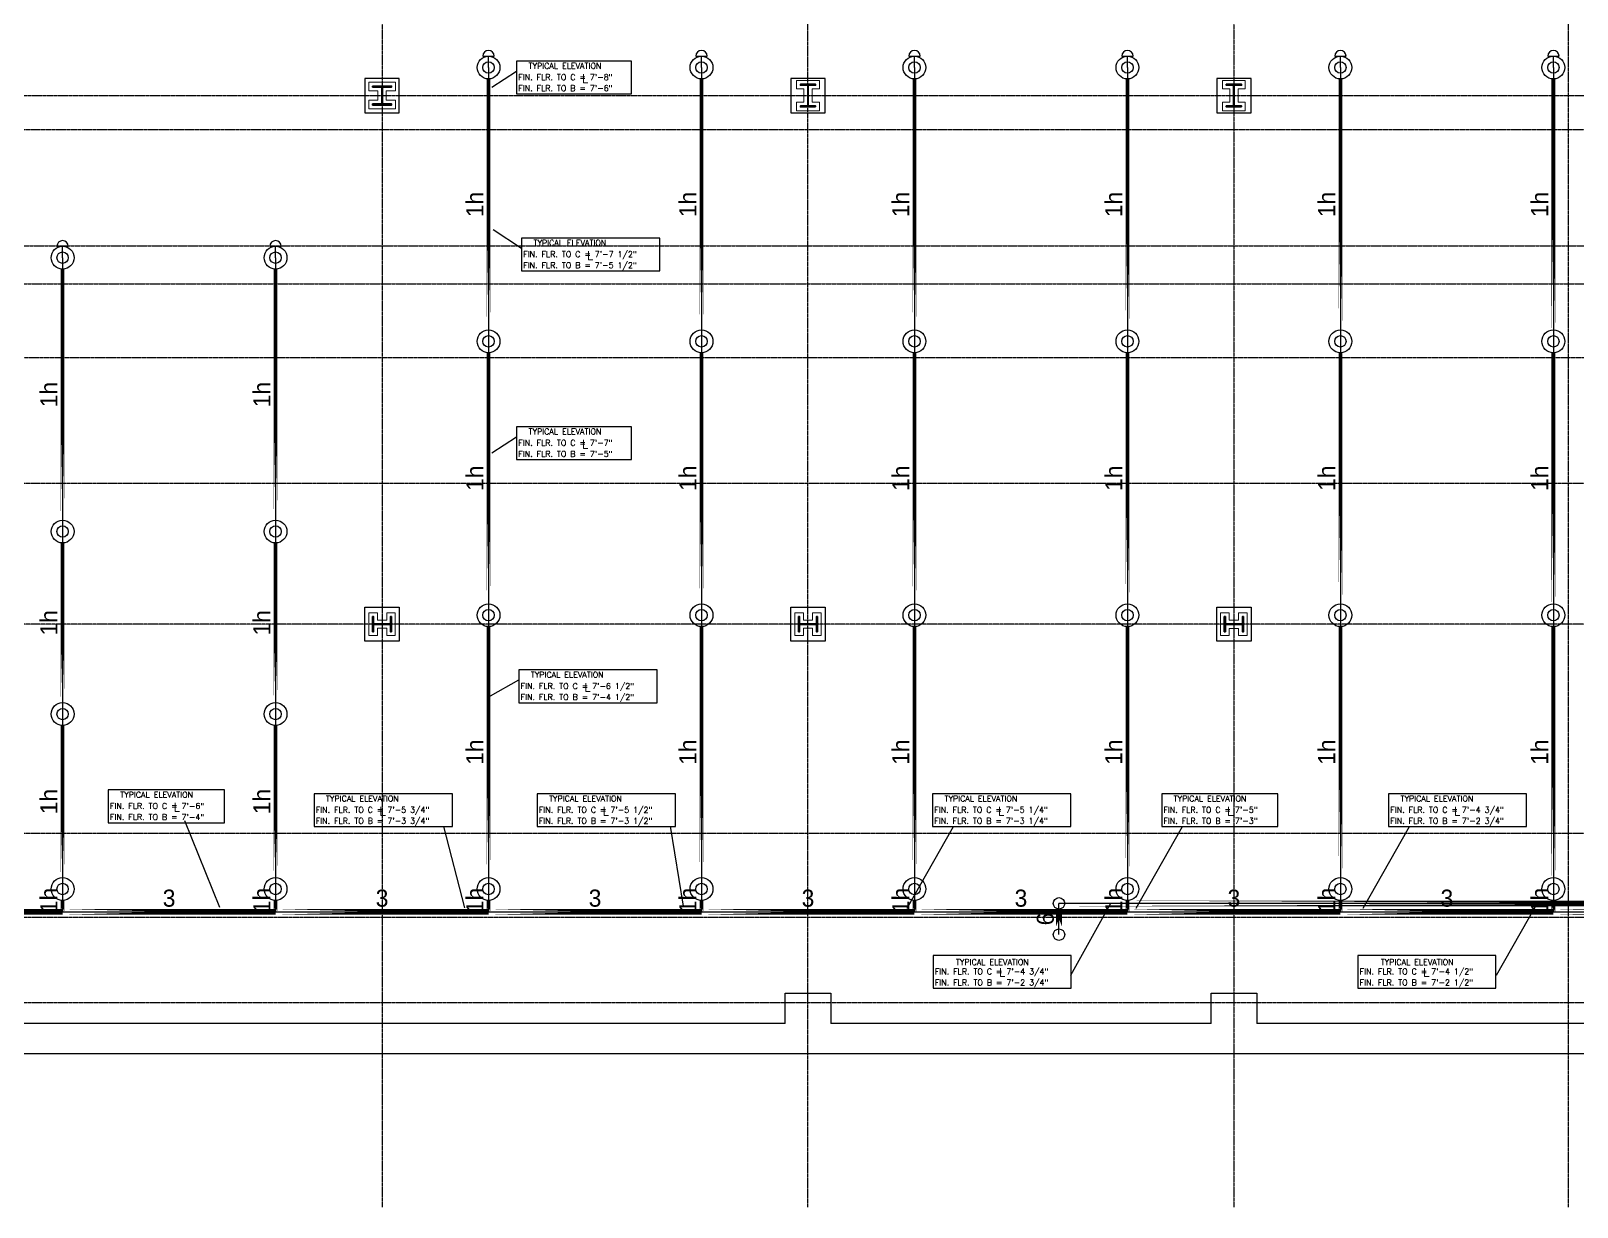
# Model space of a CAD drawing. Header units: inches. Extents: x 1442 to 5389, y 34 to 2400.
# Drawn here: x 3740 to 4553, y 491 to 1110 of the extents above; entities that cross this region are included whole.
import ezdxf
from ezdxf.enums import TextEntityAlignment as Align

# ---------------------------------------------------------------- set-up
doc = ezdxf.new("R2010")
doc.units = ezdxf.units.IN
doc.header["$MEASUREMENT"] = 0
doc.linetypes.add('CENTER2', pattern=[1.125, 0.75, -0.125, 0.125, -0.125])
for name, color, linetype, lineweight in [('A-Detl-Hatch', 1, 'Continuous', 18), ('A-Detl-Wide', 2, 'Continuous', 35), ('S-Detl-Hatch', 1, 'Continuous', 18)]:
    doc.layers.add(name, color=color, linetype=linetype, lineweight=lineweight)
for name, color, linetype in [('A-Grid(SmallScale)', 11, 'CENTER2'), ('conflict', 1, 'Continuous'), ('Coordination', 1, 'Continuous'), ('HEADUP', 1, 'Continuous'), ('PIPEBL', 1, 'Continuous'), ('pipemn', 1, 'Continuous'), ('PIPESPC', 1, 'Continuous'), ('S-Foundation', 7, 'Continuous'), ('S-Structural Concrete', 4, 'Continuous'), ('spk-cap', 1, 'Continuous'), ('spk-piperise', 1, 'Continuous'), ('TIDYPIPE', 1, 'Continuous')]:
    doc.layers.add(name, color=color, linetype=linetype)
doc.styles.add('PIPE', font='PIPE.SHX')
doc.styles.add('ROMAND', font='romand', dxfattribs={"width": 0.75, "height": 1.5})

# ---------------------------------------------------------------- blocks, each defined once
blk = doc.blocks.new('*U22')
at = {"layer": 'A-Detl-Hatch'}
h = blk.add_hatch(dxfattribs=at)
h.set_pattern_fill('ANSI32', color=256, scale=6, style=0)
h.set_pattern_definition([(45, (0, -4.96), (-1.591, 1.591), []), (45, (1.0607, -4.96), (-1.591, 1.591), [])])
edge = h.paths.add_edge_path()
edge.add_line((3.9925, -9.92), (3.9925, -9.39))
edge.add_line((3.9925, -9.39), (0.6575, -9.39))
edge.add_arc((0.6575, -8.89), 0.5, 180, 270, ccw=False)
edge.add_line((0.1575, -8.89), (0.1575, -1.03))
edge.add_arc((0.6575, -1.03), 0.5, 90, 180, ccw=False)
edge.add_line((0.6575, -0.53), (3.9925, -0.53))
edge.add_line((3.9925, -0.53), (3.9925, 0))
edge.add_line((3.9925, 0), (-3.9925, 0))
edge.add_line((-3.9925, 0), (-3.9925, -0.53))
edge.add_line((-3.9925, -0.53), (-0.6575, -0.53))
edge.add_arc((-0.6575, -1.03), 0.5, 0, 90, ccw=False)
edge.add_line((-0.1575, -1.03), (-0.1575, -8.89))
edge.add_arc((-0.6575, -8.89), 0.5, -90, 0, ccw=False)
edge.add_line((-0.6575, -9.39), (-3.9925, -9.39))
edge.add_line((-3.9925, -9.39), (-3.9925, -9.92))
edge.add_line((-3.9925, -9.92), (3.9925, -9.92))
at = {"color": 0, "linetype": 'ByBlock'}
blk.add_lwpolyline([(3.9925, -9.92), (3.9925, -9.39), (0.6575, -9.39, -0.41421356), (0.1575, -8.89), (0.1575, -1.03, -0.41421356), (0.6575, -0.53), (3.9925, -0.53), (3.9925, 0), (-3.9925, 0), (-3.9925, -0.53), (-0.6575, -0.53, -0.41421356), (-0.1575, -1.03), (-0.1575, -8.89, -0.41421356), (-0.6575, -9.39), (-3.9925, -9.39), (-3.9925, -9.92)], format="xyb", close=True, dxfattribs=at)
blk = doc.blocks.new('w10x39')
at = {"layer": 'S-Detl-Hatch'}
blk.add_lwpolyline([(13843.55, -7311.37), (13843.55, -7306.84), (13839.72, -7306.84), (13839.72, -7301.98), (13843.55, -7301.98), (13843.55, -7297.45), (13831.57, -7297.45), (13831.57, -7301.98), (13835.4, -7301.98), (13835.4, -7306.84), (13831.57, -7306.84), (13831.57, -7311.37)], close=True, dxfattribs=at)
at = {"layer": 'A-Detl-Wide'}
blk.add_blockref('*U22', (13837.56, -7299.45), dxfattribs=at)
blk = doc.blocks.new('*U23')
at = {"layer": 'A-Detl-Hatch'}
h = blk.add_hatch(dxfattribs=at)
h.set_pattern_fill('ANSI32', color=256, scale=6, style=0)
h.set_pattern_definition([(45, (0, -5.05), (-1.591, 1.591), []), (45, (1.0607, -5.05), (-1.591, 1.591), [])])
edge = h.paths.add_edge_path()
edge.add_line((4.01, -10.1), (4.01, -9.48))
edge.add_line((4.01, -9.48), (0.675, -9.48))
edge.add_arc((0.675, -8.98), 0.5, 180, 270, ccw=False)
edge.add_line((0.175, -8.98), (0.175, -1.12))
edge.add_arc((0.675, -1.12), 0.5, 90, 180, ccw=False)
edge.add_line((0.675, -0.62), (4.01, -0.62))
edge.add_line((4.01, -0.62), (4.01, 0))
edge.add_line((4.01, 0), (-4.01, 0))
edge.add_line((-4.01, 0), (-4.01, -0.62))
edge.add_line((-4.01, -0.62), (-0.675, -0.62))
edge.add_arc((-0.675, -1.12), 0.5, 0, 90, ccw=False)
edge.add_line((-0.175, -1.12), (-0.175, -8.98))
edge.add_arc((-0.675, -8.98), 0.5, -90, 0, ccw=False)
edge.add_line((-0.675, -9.48), (-4.01, -9.48))
edge.add_line((-4.01, -9.48), (-4.01, -10.1))
edge.add_line((-4.01, -10.1), (4.01, -10.1))
at = {"color": 0, "linetype": 'ByBlock'}
blk.add_lwpolyline([(4.01, -10.1), (4.01, -9.48), (0.675, -9.48, -0.4142136), (0.175, -8.98), (0.175, -1.12, -0.4142136), (0.675, -0.62), (4.01, -0.62), (4.01, 0), (-4.01, 0), (-4.01, -0.62), (-0.675, -0.62, -0.4142136), (-0.175, -1.12), (-0.175, -8.98, -0.4142136), (-0.675, -9.48), (-4.01, -9.48), (-4.01, -10.1)], format="xyb", close=True, dxfattribs=at)
blk = doc.blocks.new('W10X45')
at = {"layer": 'S-Detl-Hatch'}
blk.add_lwpolyline([(13921.91, -7311.37), (13921.91, -7306.75), (13918.07, -7306.75), (13918.07, -7301.89), (13921.91, -7301.89), (13921.91, -7297.27), (13909.89, -7297.27), (13909.89, -7301.89), (13913.72, -7301.89), (13913.72, -7306.75), (13909.89, -7306.75), (13909.89, -7311.37)], close=True, dxfattribs=at)
at = {"layer": 'A-Detl-Wide'}
blk.add_blockref('*U23', (13915.9, -7299.27), dxfattribs=at)
blk = doc.blocks.new('*U21')
at = {"layer": 'A-Detl-Hatch'}
h = blk.add_hatch(dxfattribs=at)
h.set_pattern_fill('ANSI32', color=256, scale=6, style=0)
h.set_pattern_definition([(45, (0, -4.99), (-1.591, 1.591), []), (45, (1.0607, -4.99), (-1.591, 1.591), [])])
edge = h.paths.add_edge_path()
edge.add_line((5, -9.98), (5, -9.42))
edge.add_line((5, -9.42), (0.67, -9.42))
edge.add_arc((0.67, -8.92), 0.5, 180, 270, ccw=False)
edge.add_line((0.17, -8.92), (0.17, -1.06))
edge.add_arc((0.67, -1.06), 0.5, 90, 180, ccw=False)
edge.add_line((0.67, -0.56), (5, -0.56))
edge.add_line((5, -0.56), (5, 0))
edge.add_line((5, 0), (-5, 0))
edge.add_line((-5, 0), (-5, -0.56))
edge.add_line((-5, -0.56), (-0.67, -0.56))
edge.add_arc((-0.67, -1.06), 0.5, 0, 90, ccw=False)
edge.add_line((-0.17, -1.06), (-0.17, -8.92))
edge.add_arc((-0.67, -8.92), 0.5, -90, 0, ccw=False)
edge.add_line((-0.67, -9.42), (-5, -9.42))
edge.add_line((-5, -9.42), (-5, -9.98))
edge.add_line((-5, -9.98), (5, -9.98))
at = {"color": 0, "linetype": 'ByBlock'}
blk.add_lwpolyline([(5, -9.98), (5, -9.42), (0.67, -9.42, -0.414214), (0.17, -8.92), (0.17, -1.06, -0.414214), (0.67, -0.56), (5, -0.56), (5, 0), (-5, 0), (-5, -0.56), (-0.67, -0.56, -0.414214), (-0.17, -1.06), (-0.17, -8.92, -0.414214), (-0.67, -9.42), (-5, -9.42), (-5, -9.98)], format="xyb", close=True, dxfattribs=at)
blk = doc.blocks.new('W10x49')
at = {"layer": 'S-Detl-Hatch'}
blk.add_lwpolyline([(14011.6, -7310.28), (14011.6, -7305.72), (14006.77, -7305.72), (14006.77, -7300.86), (14011.6, -7300.86), (14011.6, -7296.3), (13997.6, -7296.3), (13997.6, -7300.86), (14002.43, -7300.86), (14002.43, -7305.72), (13997.6, -7305.72), (13997.6, -7310.28)], close=True, dxfattribs=at)
at = {"layer": 'A-Detl-Wide'}
blk.add_blockref('*U21', (14004.6, -7298.3), dxfattribs=at)
blk = doc.blocks.new('*U20')
at = {"layer": 'A-Detl-Hatch'}
h = blk.add_hatch(dxfattribs=at)
h.set_pattern_fill('ANSI32', color=256, scale=6, style=0)
h.set_pattern_definition([(45, (0, -5.97), (-1.591, 1.591), []), (45, (1.0607, -5.97), (-1.591, 1.591), [])])
edge = h.paths.add_edge_path()
edge.add_line((4.0025, -11.94), (4.0025, -11.425))
edge.add_line((4.0025, -11.425), (0.7475, -11.425))
edge.add_arc((0.7475, -10.825), 0.6, 180, 270, ccw=False)
edge.add_line((0.1475, -10.825), (0.1475, -1.115))
edge.add_arc((0.7475, -1.115), 0.6, 90, 180, ccw=False)
edge.add_line((0.7475, -0.515), (4.0025, -0.515))
edge.add_line((4.0025, -0.515), (4.0025, 0))
edge.add_line((4.0025, 0), (-4.0025, 0))
edge.add_line((-4.0025, 0), (-4.0025, -0.515))
edge.add_line((-4.0025, -0.515), (-0.7475, -0.515))
edge.add_arc((-0.7475, -1.115), 0.6, 0, 90, ccw=False)
edge.add_line((-0.1475, -1.115), (-0.1475, -10.825))
edge.add_arc((-0.7475, -10.825), 0.6, -90, 0, ccw=False)
edge.add_line((-0.7475, -11.425), (-4.0025, -11.425))
edge.add_line((-4.0025, -11.425), (-4.0025, -11.94))
edge.add_line((-4.0025, -11.94), (4.0025, -11.94))
at = {"color": 0, "linetype": 'ByBlock'}
blk.add_lwpolyline([(4.0025, -11.94), (4.0025, -11.425), (0.7475, -11.425, -0.41421356), (0.1475, -10.825), (0.1475, -1.115, -0.41421356), (0.7475, -0.515), (4.0025, -0.515), (4.0025, 0), (-4.0025, 0), (-4.0025, -0.515), (-0.7475, -0.515, -0.41421356), (-0.1475, -1.115), (-0.1475, -10.825, -0.41421356), (-0.7475, -11.425), (-4.0025, -11.425), (-4.0025, -11.94)], format="xyb", close=True, dxfattribs=at)
blk = doc.blocks.new('W12X40')
at = {"layer": 'S-Detl-Hatch'}
blk.add_lwpolyline([(14080.89, -7310.28), (14080.89, -7305.76), (14077.04, -7305.76), (14077.04, -7298.85), (14080.89, -7298.85), (14080.89, -7294.34), (14068.89, -7294.34), (14068.89, -7298.85), (14072.74, -7298.85), (14072.74, -7305.76), (14068.89, -7305.76), (14068.89, -7310.28)], close=True, dxfattribs=at)
at = {"layer": 'A-Detl-Wide'}
blk.add_blockref('*U20', (14074.89, -7296.34), dxfattribs=at)
blk = doc.blocks.new('SPRIG1')
for radius in [6, 3]:
    blk.add_circle((0, 0), radius)
blk = doc.blocks.new('rise')
blk.add_circle((0, 0), 3)
blk = doc.blocks.new('CAP')
blk.add_line((0, 3), (0, -3))
blk.add_arc((0, 0), 3, 270, 90)
blk = doc.blocks.new('PIPESPC')
at = {"layer": 'PIPESPC', "style": 'PIPE', "width": 0.9}
blk.add_attdef('SIZE', text='', height=9, dxfattribs=at).set_placement((0, 4.02), align=Align.CENTER)
at = {"layer": 'PIPESPC', "style": 'PIPE', "flags": 1}
blk.add_attdef('SCHED', (25.3, 3.89), '', height=9, dxfattribs=at)

msp = doc.modelspace()

# ---------------------------------------------------------------- linework, layer by layer
at = {"layer": 'A-Grid(SmallScale)'}
for p, q in [((3924.5, 2370.32), (3924.5, 491.06)), ((4148.5, 491.06), (4148.5, 2370.32)), ((4372.5, 2370.32), (4372.5, 491.06)), ((4548.5, 491.06), (4548.5, 2370.32)), ((1580.5, 1075.58), (5388.5, 1075.58)), ((5388.5, 1057.58), (1600.34, 1057.58)), ((1606.3, 996.58), (5388.5, 996.58)), ((1580.5, 976.58), (5388.5, 976.58)), ((5386.5, 937.58), (1595.31, 937.58)), ((5388.5, 871.58), (1580.5, 871.58)), ((5388.5, 797.58), (1580.5, 797.58)), ((5388.5, 687.58), (1580.5, 687.58)), ((1580.5, 643.58), (5388.5, 643.58)), ((1580.5, 598.58), (5388.5, 598.58))]:
    msp.add_line(p, q, dxfattribs=at)
at = {"layer": 'conflict'}
for points in [[(3995.28, 1076.44), (4055.72, 1076.44), (4055.72, 1093.72), (3995.28, 1093.72)], [(3997.87, 983.35), (4070.61, 983.35), (4070.61, 1000.63), (3997.87, 1000.63)], [(3995.28, 884.13), (4055.72, 884.13), (4055.72, 901.41), (3995.28, 901.41)], [(3996.48, 756.23), (4069.22, 756.23), (4069.22, 773.51), (3996.48, 773.51)], [(3780.55, 693.15), (3841.67, 693.15), (3841.67, 710.43), (3780.55, 710.43)], [(3888.74, 691.14), (3961.48, 691.14), (3961.48, 708.42), (3888.74, 708.42)], [(4006.07, 691.14), (4078.81, 691.14), (4078.81, 708.42), (4006.07, 708.42)], [(4214.03, 691.14), (4286.78, 691.14), (4286.78, 708.42), (4214.03, 708.42)], [(4334.52, 691.14), (4395.64, 691.14), (4395.64, 708.42), (4334.52, 708.42)], [(4453.85, 691.14), (4526.41, 691.14), (4526.41, 708.42), (4453.85, 708.42)], [(4214.33, 606.14), (4286.83, 606.14), (4286.83, 623.42), (4214.33, 623.42)], [(4437.72, 606.14), (4510.22, 606.14), (4510.22, 623.42), (4437.72, 623.42)]]:
    msp.add_lwpolyline(points, close=True, dxfattribs=at)
at = {"layer": 'Coordination'}
for p, q in [((3982.21, 1080.05), (3995.25, 1088.47)), ((3982.91, 1005.19), (3997.85, 995.38)), ((3982.21, 887.74), (3995.25, 896.16)), ((3981.51, 759.84), (3996.45, 768.26)), ((3839.15, 648.56), (3820.76, 694.09)), ((3967.95, 648.48), (3957.05, 691.27)), ((4082.97, 649.35), (4076.17, 691.35)), ((4200.62, 648.2), (4224.94, 691.24)), ((4321.11, 648.2), (4345.42, 691.24)), ((4440.44, 648.2), (4464.76, 691.24)), ((4307.67, 650.63), (4286.47, 612.83)), ((4531.67, 650.15), (4510.47, 612.83))]:
    msp.add_line(p, q, dxfattribs=at)
at = {"layer": 'PIPEBL', "color": 1}
for p, q in [((3980.5, 1090.32), (3980.5, 1096.32)), ((3980.5, 1090.32), (3980.5, 946.32)), ((4092.5, 1090.32), (4092.5, 1096.32)), ((4092.5, 1090.32), (4092.5, 946.32)), ((4204.5, 1090.32), (4204.5, 1096.32)), ((4204.5, 1090.32), (4204.5, 946.32)), ((4316.5, 1090.32), (4316.5, 1096.32)), ((4316.5, 1090.32), (4316.5, 946.32)), ((4428.5, 1090.32), (4428.5, 1096.32)), ((4428.5, 1090.32), (4428.5, 946.32)), ((4540.5, 1090.32), (4540.5, 1096.32)), ((4540.5, 1090.32), (4540.5, 946.32)), ((3756.5, 990.32), (3756.5, 996.32)), ((3868.5, 990.32), (3868.5, 996.32)), ((3756.5, 990.32), (3756.5, 846.32)), ((3868.5, 990.32), (3868.5, 846.32)), ((3980.5, 946.32), (3980.5, 802.32)), ((4092.5, 946.32), (4092.5, 802.32)), ((4204.5, 946.32), (4204.5, 802.32)), ((4316.5, 946.32), (4316.5, 802.32)), ((4428.5, 946.32), (4428.5, 802.32)), ((4540.5, 946.32), (4540.5, 802.32)), ((3756.5, 846.32), (3756.5, 750.32)), ((3868.5, 846.32), (3868.5, 750.32)), ((3980.5, 802.32), (3980.5, 658.32)), ((4092.5, 802.32), (4092.5, 658.32)), ((4204.5, 802.32), (4204.5, 658.32)), ((4316.5, 802.32), (4316.5, 658.32)), ((4428.5, 802.32), (4428.5, 658.32)), ((4540.5, 802.32), (4540.5, 658.32)), ((3756.5, 750.32), (3756.5, 658.32)), ((3868.5, 750.32), (3868.5, 658.32)), ((3756.5, 658.32), (3756.5, 646.32)), ((3868.5, 658.32), (3868.5, 646.32)), ((3980.5, 658.32), (3980.5, 646.32)), ((4092.5, 658.32), (4092.5, 646.32)), ((4204.5, 658.32), (4204.5, 646.32)), ((4316.5, 658.32), (4316.5, 646.32)), ((4428.5, 658.32), (4428.5, 646.32)), ((4540.5, 658.32), (4540.5, 646.32))]:
    msp.add_line(p, q, dxfattribs=at)
at = {"layer": 'pipemn', "color": 5}
for p in [(4936.5, 650.77), (4280.5, 634.32)]:
    msp.add_line(p, (4280.5, 650.77), dxfattribs=at)
at = {"layer": 'pipemn', "color": 1}
for p, q in [((3644.5, 646.32), (3756.5, 646.32)), ((3756.5, 646.32), (3868.5, 646.32)), ((3868.5, 646.32), (3980.5, 646.32)), ((3980.5, 646.32), (4092.5, 646.32)), ((4092.5, 646.32), (4204.5, 646.32)), ((4204.5, 646.32), (4316.5, 646.32)), ((4316.5, 646.32), (4428.5, 646.32)), ((4428.5, 646.32), (4540.5, 646.32)), ((4540.5, 646.32), (4652.5, 646.32))]:
    msp.add_line(p, q, dxfattribs=at)
at = {"layer": 'S-Foundation'}
for p, q in [((4136.5, 587.58), (3712.5, 587.58)), ((4360.5, 587.58), (4160.5, 587.58)), ((4584.5, 587.58), (4384.5, 587.58)), ((5176, 571.58), (1797, 571.58))]:
    msp.add_line(p, q, dxfattribs=at)
for points in [[(4136.5, 587.58), (4136.5, 603.58), (4160.5, 603.58), (4160.5, 587.58)], [(4360.5, 587.58), (4360.5, 603.58), (4384.5, 603.58), (4384.5, 587.58)]]:
    msp.add_lwpolyline(points, dxfattribs=at)
at = {"layer": 'S-Structural Concrete'}
for points in [[(3915.5, 1066.58), (3933.5, 1066.58), (3933.5, 1084.58), (3915.5, 1084.58)], [(4139.5, 1066.58), (4157.5, 1066.58), (4157.5, 1084.58), (4139.5, 1084.58)], [(4363.5, 1066.58), (4381.5, 1066.58), (4381.5, 1084.58), (4363.5, 1084.58)], [(3915.5, 806.58), (3933.5, 806.58), (3933.5, 788.58), (3915.5, 788.58)], [(4139.5, 806.58), (4157.5, 806.58), (4157.5, 788.58), (4139.5, 788.58)], [(4363.5, 806.58), (4381.5, 806.58), (4381.5, 788.58), (4363.5, 788.58)]]:
    msp.add_lwpolyline(points, close=True, dxfattribs=at)
at = {"layer": 'TIDYPIPE', "color": 1}
for points, const_width in [([(3980.5, 952.32), (3980.5, 1084.32)], 2), ([(4092.5, 952.32), (4092.5, 1084.32)], 2), ([(4204.5, 952.32), (4204.5, 1084.32)], 2), ([(4316.5, 952.32), (4316.5, 1084.32)], 2), ([(4428.5, 952.32), (4428.5, 1084.32)], 2), ([(4540.5, 952.32), (4540.5, 1084.32)], 2), ([(3756.5, 852.32), (3756.5, 984.32)], 2), ([(3868.5, 852.32), (3868.5, 984.32)], 2), ([(3980.5, 808.32), (3980.5, 940.32)], 2), ([(4092.5, 808.32), (4092.5, 940.32)], 2), ([(4204.5, 808.32), (4204.5, 940.32)], 2), ([(4316.5, 808.32), (4316.5, 940.32)], 2), ([(4428.5, 808.32), (4428.5, 940.32)], 2), ([(4540.5, 808.32), (4540.5, 940.32)], 2), ([(3756.5, 756.32), (3756.5, 840.32)], 2), ([(3868.5, 756.32), (3868.5, 840.32)], 2), ([(3980.5, 664.32), (3980.5, 796.32)], 2), ([(4092.5, 664.32), (4092.5, 796.32)], 2), ([(4204.5, 664.32), (4204.5, 796.32)], 2), ([(4316.5, 664.32), (4316.5, 796.32)], 2), ([(4428.5, 664.32), (4428.5, 796.32)], 2), ([(4540.5, 664.32), (4540.5, 796.32)], 2), ([(3756.5, 664.32), (3756.5, 744.32)], 2), ([(3868.5, 664.32), (3868.5, 744.32)], 2), ([(3756.5, 646.32), (3756.5, 652.32)], 2), ([(3868.5, 646.32), (3868.5, 652.32)], 2), ([(3980.5, 646.32), (3980.5, 652.32)], 2), ([(4092.5, 646.32), (4092.5, 652.32)], 2), ([(4204.5, 646.32), (4204.5, 652.32)], 2), ([(4285, 650.77), (4938, 650.77)], 3), ([(4316.5, 646.32), (4316.5, 652.32)], 2), ([(4428.5, 646.32), (4428.5, 652.32)], 2), ([(4540.5, 646.32), (4540.5, 652.32)], 2), ([(3644.5, 646.32), (3756.5, 646.32)], 3), ([(3756.5, 646.32), (3868.5, 646.32)], 3), ([(3868.5, 646.32), (3980.5, 646.32)], 3), ([(3980.5, 646.32), (4092.5, 646.32)], 3), ([(4092.5, 646.32), (4204.5, 646.32)], 3), ([(4204.5, 646.32), (4316.5, 646.32)], 3), ([(4280.5, 638.82), (4280.5, 646.27)], 3), ([(4316.5, 646.32), (4428.5, 646.32)], 3), ([(4428.5, 646.32), (4540.5, 646.32)], 3), ([(4540.5, 646.32), (4652.5, 646.32)], 3)]:
    msp.add_lwpolyline(points, close=True, dxfattribs=dict(at, const_width=const_width))

# ---------------------------------------------------------------- block references
for name, p, rotation in [('W10x49', (17929.11, -6227.71), 180), ('w10x39', (-3379.91, -13039.98), 90), ('w10x39', (-3155.91, -13039.98), 90), ('W10X45', (-2931.82, -13118.32), 90)]:
    msp.add_blockref(name, p, dxfattribs=dict(rotation=rotation))
for p in [(-9926.39, 8377.89), (-9702.39, 8377.89)]:
    msp.add_blockref('W12X40', p)
at = {"layer": 'HEADUP'}
for p in [(3980.5, 1090.32), (4092.5, 1090.32), (4204.5, 1090.32), (4316.5, 1090.32), (4428.5, 1090.32), (4540.5, 1090.32), (3756.5, 990.32), (3868.5, 990.32), (3980.5, 946.32), (4092.5, 946.32), (4204.5, 946.32), (4316.5, 946.32), (4428.5, 946.32), (4540.5, 946.32), (3756.5, 846.32), (3868.5, 846.32), (3980.5, 802.32), (4092.5, 802.32), (4204.5, 802.32), (4316.5, 802.32), (4428.5, 802.32), (4540.5, 802.32), (3756.5, 750.32), (3868.5, 750.32), (3756.5, 658.32), (3868.5, 658.32), (3980.5, 658.32), (4092.5, 658.32), (4204.5, 658.32), (4316.5, 658.32), (4428.5, 658.32), (4540.5, 658.32)]:
    msp.add_blockref('SPRIG1', p, dxfattribs=at)
at = {"layer": 'PIPESPC'}
ref = msp.add_blockref('PIPESPC', (3980.5, 1018.32), dxfattribs=dict(at, rotation=90))
ref.add_attrib('SIZE', '1h', dxfattribs={"color": 0, "height": 9, "rotation": 90, "style": 'PIPE'}).set_placement((3980.5, 1018.32), align=Align.BOTTOM_CENTER)
ref = msp.add_blockref('PIPESPC', (4092.5, 1018.32), dxfattribs=dict(at, rotation=90))
ref.add_attrib('SIZE', '1h', dxfattribs={"color": 0, "height": 9, "rotation": 90, "style": 'PIPE'}).set_placement((4092.5, 1018.32), align=Align.BOTTOM_CENTER)
ref = msp.add_blockref('PIPESPC', (4204.5, 1018.32), dxfattribs=dict(at, rotation=90))
ref.add_attrib('SIZE', '1h', dxfattribs={"color": 0, "height": 9, "rotation": 90, "style": 'PIPE'}).set_placement((4204.5, 1018.32), align=Align.BOTTOM_CENTER)
ref = msp.add_blockref('PIPESPC', (4316.5, 1018.32), dxfattribs=dict(at, rotation=90))
ref.add_attrib('SIZE', '1h', dxfattribs={"color": 0, "height": 9, "rotation": 90, "style": 'PIPE'}).set_placement((4316.5, 1018.32), align=Align.BOTTOM_CENTER)
ref = msp.add_blockref('PIPESPC', (4428.5, 1018.32), dxfattribs=dict(at, rotation=90))
ref.add_attrib('SIZE', '1h', dxfattribs={"color": 0, "height": 9, "rotation": 90, "style": 'PIPE'}).set_placement((4428.5, 1018.32), align=Align.BOTTOM_CENTER)
ref = msp.add_blockref('PIPESPC', (4540.5, 1018.32), dxfattribs=dict(at, rotation=90))
ref.add_attrib('SIZE', '1h', dxfattribs={"color": 0, "height": 9, "rotation": 90, "style": 'PIPE'}).set_placement((4540.5, 1018.32), align=Align.BOTTOM_CENTER)
ref = msp.add_blockref('PIPESPC', (3756.5, 918.32), dxfattribs=dict(at, rotation=90))
ref.add_attrib('SIZE', '1h', dxfattribs={"color": 0, "height": 9, "rotation": 90, "style": 'PIPE'}).set_placement((3756.5, 918.32), align=Align.BOTTOM_CENTER)
ref = msp.add_blockref('PIPESPC', (3868.5, 918.32), dxfattribs=dict(at, rotation=90))
ref.add_attrib('SIZE', '1h', dxfattribs={"color": 0, "height": 9, "rotation": 90, "style": 'PIPE'}).set_placement((3868.5, 918.32), align=Align.BOTTOM_CENTER)
ref = msp.add_blockref('PIPESPC', (3980.5, 874.32), dxfattribs=dict(at, rotation=90))
ref.add_attrib('SIZE', '1h', dxfattribs={"color": 0, "height": 9, "rotation": 90, "style": 'PIPE'}).set_placement((3980.5, 874.32), align=Align.BOTTOM_CENTER)
ref = msp.add_blockref('PIPESPC', (4092.5, 874.32), dxfattribs=dict(at, rotation=90))
ref.add_attrib('SIZE', '1h', dxfattribs={"color": 0, "height": 9, "rotation": 90, "style": 'PIPE'}).set_placement((4092.5, 874.32), align=Align.BOTTOM_CENTER)
ref = msp.add_blockref('PIPESPC', (4204.5, 874.32), dxfattribs=dict(at, rotation=90))
ref.add_attrib('SIZE', '1h', dxfattribs={"color": 0, "height": 9, "rotation": 90, "style": 'PIPE'}).set_placement((4204.5, 874.32), align=Align.BOTTOM_CENTER)
ref = msp.add_blockref('PIPESPC', (4316.5, 874.32), dxfattribs=dict(at, rotation=90))
ref.add_attrib('SIZE', '1h', dxfattribs={"color": 0, "height": 9, "rotation": 90, "style": 'PIPE'}).set_placement((4316.5, 874.32), align=Align.BOTTOM_CENTER)
ref = msp.add_blockref('PIPESPC', (4428.5, 874.32), dxfattribs=dict(at, rotation=90))
ref.add_attrib('SIZE', '1h', dxfattribs={"color": 0, "height": 9, "rotation": 90, "style": 'PIPE'}).set_placement((4428.5, 874.32), align=Align.BOTTOM_CENTER)
ref = msp.add_blockref('PIPESPC', (4540.5, 874.32), dxfattribs=dict(at, rotation=90))
ref.add_attrib('SIZE', '1h', dxfattribs={"color": 0, "height": 9, "rotation": 90, "style": 'PIPE'}).set_placement((4540.5, 874.32), align=Align.BOTTOM_CENTER)
ref = msp.add_blockref('PIPESPC', (3756.5, 798.32), dxfattribs=dict(at, rotation=90))
ref.add_attrib('SIZE', '1h', dxfattribs={"color": 0, "height": 9, "rotation": 90, "style": 'PIPE'}).set_placement((3756.5, 798.32), align=Align.BOTTOM_CENTER)
ref = msp.add_blockref('PIPESPC', (3868.5, 798.32), dxfattribs=dict(at, rotation=90))
ref.add_attrib('SIZE', '1h', dxfattribs={"color": 0, "height": 9, "rotation": 90, "style": 'PIPE'}).set_placement((3868.5, 798.32), align=Align.BOTTOM_CENTER)
ref = msp.add_blockref('PIPESPC', (3980.5, 730.32), dxfattribs=dict(at, rotation=90))
ref.add_attrib('SIZE', '1h', dxfattribs={"color": 0, "height": 9, "rotation": 90, "style": 'PIPE'}).set_placement((3980.5, 730.32), align=Align.BOTTOM_CENTER)
ref = msp.add_blockref('PIPESPC', (4092.5, 730.32), dxfattribs=dict(at, rotation=90))
ref.add_attrib('SIZE', '1h', dxfattribs={"color": 0, "height": 9, "rotation": 90, "style": 'PIPE'}).set_placement((4092.5, 730.32), align=Align.BOTTOM_CENTER)
ref = msp.add_blockref('PIPESPC', (4204.5, 730.32), dxfattribs=dict(at, rotation=90))
ref.add_attrib('SIZE', '1h', dxfattribs={"color": 0, "height": 9, "rotation": 90, "style": 'PIPE'}).set_placement((4204.5, 730.32), align=Align.BOTTOM_CENTER)
ref = msp.add_blockref('PIPESPC', (4316.5, 730.32), dxfattribs=dict(at, rotation=90))
ref.add_attrib('SIZE', '1h', dxfattribs={"color": 0, "height": 9, "rotation": 90, "style": 'PIPE'}).set_placement((4316.5, 730.32), align=Align.BOTTOM_CENTER)
ref = msp.add_blockref('PIPESPC', (4428.5, 730.32), dxfattribs=dict(at, rotation=90))
ref.add_attrib('SIZE', '1h', dxfattribs={"color": 0, "height": 9, "rotation": 90, "style": 'PIPE'}).set_placement((4428.5, 730.32), align=Align.BOTTOM_CENTER)
ref = msp.add_blockref('PIPESPC', (4540.5, 730.32), dxfattribs=dict(at, rotation=90))
ref.add_attrib('SIZE', '1h', dxfattribs={"color": 0, "height": 9, "rotation": 90, "style": 'PIPE'}).set_placement((4540.5, 730.32), align=Align.BOTTOM_CENTER)
ref = msp.add_blockref('PIPESPC', (3756.5, 704.32), dxfattribs=dict(at, rotation=90))
ref.add_attrib('SIZE', '1h', dxfattribs={"color": 0, "height": 9, "rotation": 90, "style": 'PIPE'}).set_placement((3756.5, 704.32), align=Align.BOTTOM_CENTER)
ref = msp.add_blockref('PIPESPC', (3868.5, 704.32), dxfattribs=dict(at, rotation=90))
ref.add_attrib('SIZE', '1h', dxfattribs={"color": 0, "height": 9, "rotation": 90, "style": 'PIPE'}).set_placement((3868.5, 704.32), align=Align.BOTTOM_CENTER)
ref = msp.add_blockref('PIPESPC', (3756.5, 652.32), dxfattribs=dict(at, rotation=90))
ref.add_attrib('SIZE', '1h', dxfattribs={"color": 0, "height": 9, "rotation": 90, "style": 'PIPE'}).set_placement((3756.5, 652.32), align=Align.BOTTOM_CENTER)
ref = msp.add_blockref('PIPESPC', (3812.5, 646.32), dxfattribs=at)
ref.add_attrib('SIZE', '3', dxfattribs={"color": 0, "height": 9, "style": 'PIPE'}).set_placement((3812.5, 646.32), align=Align.BOTTOM_CENTER)
ref = msp.add_blockref('PIPESPC', (3868.5, 652.32), dxfattribs=dict(at, rotation=90))
ref.add_attrib('SIZE', '1h', dxfattribs={"color": 0, "height": 9, "rotation": 90, "style": 'PIPE'}).set_placement((3868.5, 652.32), align=Align.BOTTOM_CENTER)
ref = msp.add_blockref('PIPESPC', (3924.5, 646.32), dxfattribs=at)
ref.add_attrib('SIZE', '3', dxfattribs={"color": 0, "height": 9, "style": 'PIPE'}).set_placement((3924.5, 646.32), align=Align.BOTTOM_CENTER)
ref = msp.add_blockref('PIPESPC', (3980.5, 652.32), dxfattribs=dict(at, rotation=90))
ref.add_attrib('SIZE', '1h', dxfattribs={"color": 0, "height": 9, "rotation": 90, "style": 'PIPE'}).set_placement((3980.5, 652.32), align=Align.BOTTOM_CENTER)
ref = msp.add_blockref('PIPESPC', (4036.5, 646.32), dxfattribs=at)
ref.add_attrib('SIZE', '3', dxfattribs={"color": 0, "height": 9, "style": 'PIPE'}).set_placement((4036.5, 646.32), align=Align.BOTTOM_CENTER)
ref = msp.add_blockref('PIPESPC', (4092.5, 652.32), dxfattribs=dict(at, rotation=90))
ref.add_attrib('SIZE', '1h', dxfattribs={"color": 0, "height": 9, "rotation": 90, "style": 'PIPE'}).set_placement((4092.5, 652.32), align=Align.BOTTOM_CENTER)
ref = msp.add_blockref('PIPESPC', (4148.5, 646.32), dxfattribs=at)
ref.add_attrib('SIZE', '3', dxfattribs={"color": 0, "height": 9, "style": 'PIPE'}).set_placement((4148.5, 646.32), align=Align.BOTTOM_CENTER)
ref = msp.add_blockref('PIPESPC', (4204.5, 652.32), dxfattribs=dict(at, rotation=90))
ref.add_attrib('SIZE', '1h', dxfattribs={"color": 0, "height": 9, "rotation": 90, "style": 'PIPE'}).set_placement((4204.5, 652.32), align=Align.BOTTOM_CENTER)
ref = msp.add_blockref('PIPESPC', (4260.5, 646.32), dxfattribs=at)
ref.add_attrib('SIZE', '3', dxfattribs={"color": 0, "height": 9, "style": 'PIPE'}).set_placement((4260.5, 646.32), align=Align.BOTTOM_CENTER)
ref = msp.add_blockref('PIPESPC', (4316.5, 652.32), dxfattribs=dict(at, rotation=90))
ref.add_attrib('SIZE', '1h', dxfattribs={"color": 0, "height": 9, "rotation": 90, "style": 'PIPE'}).set_placement((4316.5, 652.32), align=Align.BOTTOM_CENTER)
ref = msp.add_blockref('PIPESPC', (4372.5, 646.32), dxfattribs=at)
ref.add_attrib('SIZE', '3', dxfattribs={"color": 0, "height": 9, "style": 'PIPE'}).set_placement((4372.5, 646.32), align=Align.BOTTOM_CENTER)
ref = msp.add_blockref('PIPESPC', (4428.5, 652.32), dxfattribs=dict(at, rotation=90))
ref.add_attrib('SIZE', '1h', dxfattribs={"color": 0, "height": 9, "rotation": 90, "style": 'PIPE'}).set_placement((4428.5, 652.32), align=Align.BOTTOM_CENTER)
ref = msp.add_blockref('PIPESPC', (4484.5, 646.32), dxfattribs=at)
ref.add_attrib('SIZE', '3', dxfattribs={"color": 0, "height": 9, "style": 'PIPE'}).set_placement((4484.5, 646.32), align=Align.BOTTOM_CENTER)
ref = msp.add_blockref('PIPESPC', (4540.5, 652.32), dxfattribs=dict(at, rotation=90))
ref.add_attrib('SIZE', '1h', dxfattribs={"color": 0, "height": 9, "rotation": 90, "style": 'PIPE'}).set_placement((4540.5, 652.32), align=Align.BOTTOM_CENTER)
ref = msp.add_blockref('PIPESPC', (4280.5, 642.55), dxfattribs=dict(at, rotation=90))
ref.add_attrib('SIZE', '6', dxfattribs={"color": 0, "height": 9, "rotation": 90, "style": 'PIPE'}).set_placement((4280.5, 642.55), align=Align.BOTTOM_CENTER)
at = {"layer": 'spk-cap', "rotation": 90.00000000002773}
for p in [(3980.5, 1096.32), (4092.5, 1096.32), (4204.5, 1096.32), (4316.5, 1096.32), (4428.5, 1096.32), (4540.5, 1096.32), (3756.5, 996.32), (3868.5, 996.32)]:
    msp.add_blockref('CAP', p, dxfattribs=at)
at = {"layer": 'spk-piperise'}
for p, rotation in [((4280.5, 650.77), 90.00000000002773), ((4280.5, 634.32), 180.0000000000556)]:
    msp.add_blockref('rise', p, dxfattribs=dict(at, rotation=rotation))

# ---------------------------------------------------------------- texts
at = {"layer": 'Coordination', "style": 'ROMAND'}
for s, height, p in [('TYPICAL ELEVATION', 3.0375, (4001.57, 1089.68)), ('FIN. FLR. TO C = 7\'-8"', 3.0375, (3996.16, 1083.72)), ('L', 4.5, (4029.69, 1082.35)), ('FIN. FLR. TO B = 7\'-6"', 3.0375, (3996.16, 1077.93)), ('FIN. FLR. TO C = 7\'-7 1/2"', 3.0375, (3998.75, 990.63)), ('TYPICAL ELEVATION', 3.0375, (4004.16, 996.59)), ('L', 4.5, (4032.28, 989.27)), ('FIN. FLR. TO B = 7\'-5 1/2"', 3.0375, (3998.75, 984.84)), ('FIN. FLR. TO C = 7\'-7"', 3.0375, (3996.16, 891.41)), ('TYPICAL ELEVATION', 3.0375, (4001.57, 897.37)), ('L', 4.5, (4029.69, 890.05)), ('FIN. FLR. TO B = 7\'-5"', 3.0375, (3996.16, 885.62)), ('TYPICAL ELEVATION', 3.0375, (4002.77, 769.47)), ('FIN. FLR. TO C = 7\'-6 1/2"', 3.0375, (3997.36, 763.51)), ('L', 4.5, (4030.89, 762.15)), ('FIN. FLR. TO B = 7\'-4 1/2"', 3.0375, (3997.36, 757.72)), ('TYPICAL ELEVATION', 3.0375, (3786.84, 706.38)), ('FIN. FLR. TO C = 7\'-6"', 3.0375, (3781.43, 700.43)), ('L', 4.5, (3814.96, 699.06)), ('FIN. FLR. TO C = 7\'-5 3/4"', 3.0375, (3889.63, 698.42)), ('TYPICAL ELEVATION', 3.0375, (3895.03, 704.37)), ('L', 4.5, (3923.15, 697.05)), ('FIN. FLR. TO C = 7\'-5 1/2"', 3.0375, (4006.95, 698.42)), ('TYPICAL ELEVATION', 3.0375, (4012.36, 704.37)), ('L', 4.5, (4040.48, 697.05)), ('FIN. FLR. TO C = 7\'-5 1/4"', 3.0375, (4214.92, 698.42)), ('TYPICAL ELEVATION', 3.0375, (4220.32, 704.37)), ('L', 4.5, (4248.45, 697.05)), ('FIN. FLR. TO C = 7\'-5"', 3.0375, (4335.4, 698.42)), ('TYPICAL ELEVATION', 3.0375, (4340.81, 704.37)), ('L', 4.5, (4368.93, 697.05)), ('FIN. FLR. TO C = 7\'-4 3/4"', 3.0375, (4454.74, 698.42)), ('TYPICAL ELEVATION', 3.0375, (4460.14, 704.37)), ('L', 4.5, (4488.27, 697.05)), ('FIN. FLR. TO B = 7\'-4"', 3.0375, (3781.43, 694.64)), ('FIN. FLR. TO B = 7\'-3 3/4"', 3.0375, (3889.63, 692.63)), ('FIN. FLR. TO B = 7\'-3 1/2"', 3.0375, (4006.95, 692.63)), ('FIN. FLR. TO B = 7\'-3 1/4"', 3.0375, (4214.92, 692.63)), ('FIN. FLR. TO B = 7\'-3"', 3.0375, (4335.4, 692.63)), ('FIN. FLR. TO B = 7\'-2 3/4"', 3.0375, (4454.74, 692.63)), ('TYPICAL ELEVATION', 3.0375, (4226.34, 618.35)), ('TYPICAL ELEVATION', 3.0375, (4449.74, 618.35)), ('FIN. FLR. TO C = 7\'-4 3/4"', 3.0375, (4215.21, 613.42)), ('FIN. FLR. TO B = 7\'-2 3/4"', 3.0375, (4215.21, 607.63)), ('L', 4.5, (4248.95, 612.25)), ('FIN. FLR. TO C = 7\'-4 1/2"', 3.0375, (4438.6, 613.42)), ('FIN. FLR. TO B = 7\'-2 1/2"', 3.0375, (4438.6, 607.63)), ('L', 4.5, (4472.04, 612.25))]:
    msp.add_text(s, height=height, dxfattribs=at).set_placement(p)

doc.saveas('drawing.dxf')
